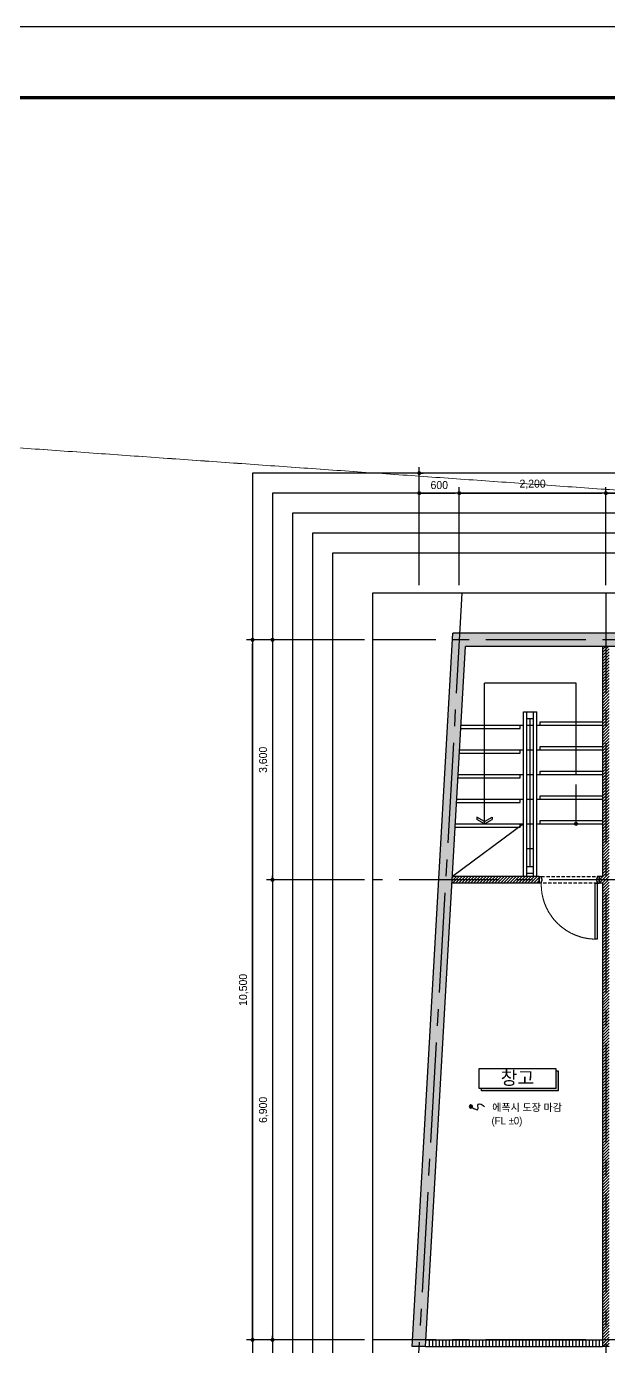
# Model space of a CAD drawing. Header units: millimetres. Extents: x -224448 to 1592092, y -164641 to 319001.
# Drawn here: x -18490 to -9757, y 85562 to 105362 of the extents above; entities that cross this region are included whole.
import ezdxf
from ezdxf.enums import TextEntityAlignment as Align

# ---------------------------------------------------------------- set-up
doc = ezdxf.new("R2010")
doc.units = ezdxf.units.MM
for name, pattern in [('CEN', [62, 60, -1, 0, -1]), ('CENTER2', [1.125, 0.75, -0.125, 0.125, -0.125]), ('HIDDEN', [9.525, 6.35, -3.175])]:
    doc.linetypes.add(name, pattern=pattern)
doc.layers.get('Defpoints').update_dxf_attribs({"color": 35})
for name, color, linetype in [('ARREA', 1, 'Continuous'), ('CORE', 7, 'Continuous'), ('DIM', 3, 'Continuous'), ('I-SYM', 4, 'Continuous'), ('I-TEXT', 7, 'Continuous'), ('I_CON', 2, 'Continuous'), ('I_DOOR', 4, 'Continuous'), ('I_FORMAT', 7, 'Continuous'), ('I_FUR', 6, 'Continuous'), ('I_HAT', 8, 'Continuous'), ('I_TXT', 7, 'Continuous'), ('I_WALL', 3, 'Continuous')]:
    doc.layers.add(name, color=color, linetype=linetype)
doc.layers.add('I_CEN', color=1, linetype='CEN', lineweight=13)
doc.styles.add('HY울릉도', font='')
doc.styles.add('IABU-글꼴스타일', font='')
doc.styles.add('NTOP', font='Dotum.ttf')
doc.styles.get('HY울릉도').set_extended_font_data('HY울릉도L')
doc.styles.get('IABU-글꼴스타일').set_extended_font_data('HY울릉도L')
doc.dimstyles.new('IABC-100 (SUB)', dxfattribs={"dimscale": 60, "dimtxt": 2, "dimasz": 1, "dimexe": 1.5, "dimexo": 2, "dimgap": 1, "dimtad": 1, "dimdec": 0, "dimdsep": 46, "dimlunit": 6, "dimtxsty": 'IABU-글꼴스타일', "dimblk": '1234_Dot', "dimcen": 1, "dimclrd": 4, "dimclre": 4, "dimclrt": 7, "dimadec": 0, "dimazin": 0, "dimtfac": 1, "dimtdec": 0, "dimtix": 1, "dimtmove": 2, "dimatfit": 3, "dimldrblk": '1234_Dot', "dimfxl": 2, "dimtolj": 1, "dimtzin": 0, "dimarcsym": 0})

# ---------------------------------------------------------------- blocks, each defined once
blk = doc.blocks.new('klsdfa')
at = {"layer": 'I_CEN'}
blk.add_arc((2937606, -1355168), 820, 90.7053, 181.3042, dxfattribs=at)
at = {"layer": 'I_DOOR'}
for points in [[(2937596, -1354347), (2937596, -1355187), (2937626, -1355187), (2937626, -1354347)], [(2936756, -1355187), (2936756, -1355287), (2936786, -1355287), (2936786, -1355257), (2936796, -1355257), (2936796, -1355217), (2936786, -1355217), (2936786, -1355187), (2936756, -1355187)], [(2937656, -1355187), (2937656, -1355287), (2937626, -1355287), (2937626, -1355257), (2937616, -1355257), (2937616, -1355217), (2937626, -1355217), (2937626, -1355187), (2937656, -1355187)]]:
    blk.add_lwpolyline(points, close=True, dxfattribs=at)
at = {"layer": 'I_FUR', "color": 8, "linetype": 'HIDDEN', "ltscale": 8}
for p, q in [((2937626, -1355187), (2936786, -1355187)), ((2936786, -1355287), (2937626, -1355287))]:
    blk.add_line(p, q, dxfattribs=at)
blk = doc.blocks.new('마감지시')
at = {"layer": 'I-SYM'}
blk.add_hatch(color=256, dxfattribs=at).paths.add_polyline_path([(100285, -105169, 1), (100395, -105169, 1)])
blk.add_circle((100340, -105169), 55.1, dxfattribs=at)
blk.add_open_spline([(100340, -105169), (100472, -105076), (100636, -104989), (100521, -105343), (100750, -105224), (100793, -105160)], degree=3, knots=[104.407257, 104.407257, 104.407257, 104.407257, 483.492448, 667.725925, 958.402292, 958.402292, 958.402292, 958.402292], dxfattribs=at)
blk = doc.blocks.new('FR1')
at = {"layer": 'Defpoints'}
blk.add_lwpolyline([(89059, 47504), (131059, 47504), (131059, 17804), (89059, 17804)], close=True, dxfattribs=at)
at = {"layer": 'I_FORMAT', "const_width": 50.2}
blk.add_lwpolyline([(126044, 18873), (90159, 18873), (90159, 46435), (126044, 46435)], dxfattribs=at)
blk = doc.blocks.new('1234_Dot')
at = {"color": 0, "linetype": 'ByBlock', "lineweight": -2}
blk.add_line((-0.5, 0), (-1, 0), dxfattribs=at)
at = {"color": 0, "linetype": 'ByBlock', "const_width": 0.5}
blk.add_lwpolyline([(-0.25, 0, 1), (0.25, 0, 1)], format="xyb", close=True, dxfattribs=at)
blk = doc.blocks.new('*D235')
at = {"layer": 'Defpoints', "color": 0, "ltscale": 50, "transparency": 16777216}
for p in [(-9797, 98362), (-11997, 96862), (-9797, 96862)]:
    blk.add_point(p, dxfattribs=at)
at = {"layer": 'DIM', "color": 4, "lineweight": -2, "ltscale": 50, "transparency": 16777216}
for p, q in [((-11997, 96982), (-11997, 98452)), ((-9797, 96982), (-9797, 98452)), ((-11937, 98362), (-9857, 98362))]:
    blk.add_line(p, q, dxfattribs=at)
at = {"layer": 'DIM', "color": 4, "lineweight": -2, "ltscale": 50, "transparency": 16777216, "xscale": 60, "yscale": 60, "zscale": 60, "rotation": 180}
blk.add_blockref('1234_Dot', (-11997, 98362), dxfattribs=at)
at = {"layer": 'DIM', "color": 4, "lineweight": -2, "ltscale": 50, "transparency": 16777216, "xscale": 60, "yscale": 60, "zscale": 60}
blk.add_blockref('1234_Dot', (-9797, 98362), dxfattribs=at)
at = {"layer": 'DIM', "color": 7, "ltscale": 50, "transparency": 16777216, "insert": (-10897, 98493), "char_height": 120, "attachment_point": 5, "style": 'IABU-글꼴스타일'}
blk.add_mtext('\\A1;2,200', dxfattribs=at)
blk = doc.blocks.new('*D236')
at = {"layer": 'Defpoints', "color": 0, "ltscale": 50, "transparency": 16777216}
for p in [(-11997, 98362), (-12597, 96862), (-11997, 96862)]:
    blk.add_point(p, dxfattribs=at)
at = {"layer": 'DIM', "color": 4, "lineweight": -2, "ltscale": 50, "transparency": 16777216}
for p, q in [((-12597, 96982), (-12597, 98452)), ((-11997, 96982), (-11997, 98452)), ((-12537, 98362), (-12057, 98362))]:
    blk.add_line(p, q, dxfattribs=at)
at = {"layer": 'DIM', "color": 4, "lineweight": -2, "ltscale": 50, "transparency": 16777216, "xscale": 60, "yscale": 60, "zscale": 60, "rotation": 180}
blk.add_blockref('1234_Dot', (-12597, 98362), dxfattribs=at)
at = {"layer": 'DIM', "color": 4, "lineweight": -2, "ltscale": 50, "transparency": 16777216, "xscale": 60, "yscale": 60, "zscale": 60}
blk.add_blockref('1234_Dot', (-11997, 98362), dxfattribs=at)
at = {"layer": 'DIM', "color": 7, "ltscale": 50, "transparency": 16777216, "insert": (-12297, 98482), "char_height": 120, "attachment_point": 5, "style": 'IABU-글꼴스타일'}
blk.add_mtext('\\A1;600', dxfattribs=at)
blk = doc.blocks.new('*D237')
at = {"layer": 'Defpoints', "color": 0, "ltscale": 50, "transparency": 16777216}
for p in [(-4797, 98362), (-9797, 96862), (-4797, 96862)]:
    blk.add_point(p, dxfattribs=at)
at = {"layer": 'DIM', "color": 4, "lineweight": -2, "ltscale": 50, "transparency": 16777216}
for p, q in [((-9797, 96982), (-9797, 98452)), ((-4797, 96982), (-4797, 98452)), ((-9737, 98362), (-4857, 98362))]:
    blk.add_line(p, q, dxfattribs=at)
at = {"layer": 'DIM', "color": 4, "lineweight": -2, "ltscale": 50, "transparency": 16777216, "xscale": 60, "yscale": 60, "zscale": 60, "rotation": 180}
blk.add_blockref('1234_Dot', (-9797, 98362), dxfattribs=at)
at = {"layer": 'DIM', "color": 4, "lineweight": -2, "ltscale": 50, "transparency": 16777216, "xscale": 60, "yscale": 60, "zscale": 60}
blk.add_blockref('1234_Dot', (-4797, 98362), dxfattribs=at)
at = {"layer": 'DIM', "color": 7, "ltscale": 50, "transparency": 16777216, "insert": (-7297, 98493), "char_height": 120, "attachment_point": 5, "style": 'IABU-글꼴스타일'}
blk.add_mtext('\\A1;5,000', dxfattribs=at)
blk = doc.blocks.new('*D239')
at = {"layer": 'Defpoints', "color": 0, "ltscale": 50, "transparency": 16777216}
for p in [(-12597, 98662), (-12597, 96862), (2703, 96862)]:
    blk.add_point(p, dxfattribs=at)
at = {"layer": 'DIM', "color": 4, "lineweight": -2, "ltscale": 50, "transparency": 16777216}
for p, q in [((-12597, 96982), (-12597, 98752)), ((2643, 98662), (-12537, 98662)), ((2703, 96982), (2703, 98752))]:
    blk.add_line(p, q, dxfattribs=at)
at = {"layer": 'DIM', "color": 4, "lineweight": -2, "ltscale": 50, "transparency": 16777216, "xscale": 60, "yscale": 60, "zscale": 60, "rotation": 180}
blk.add_blockref('1234_Dot', (-12597, 98662), dxfattribs=at)
at = {"layer": 'DIM', "color": 4, "lineweight": -2, "ltscale": 50, "transparency": 16777216, "xscale": 60, "yscale": 60, "zscale": 60}
blk.add_blockref('1234_Dot', (2703, 98662), dxfattribs=at)
at = {"layer": 'DIM', "color": 7, "ltscale": 50, "transparency": 16777216, "insert": (-4947, 98793), "char_height": 120, "attachment_point": 5, "style": 'IABU-글꼴스타일'}
blk.add_mtext('\\A1;15,300', dxfattribs=at)
blk = doc.blocks.new('*D245')
at = {"layer": 'Defpoints', "color": 0, "ltscale": 50, "transparency": 16777216}
for p in [(-13298, 96162), (-14798, 92562), (-13298, 92562)]:
    blk.add_point(p, dxfattribs=at)
at = {"layer": 'DIM', "color": 4, "lineweight": -2, "ltscale": 50, "transparency": 16777216}
for p, q in [((-13418, 96162), (-14888, 96162)), ((-14798, 96102), (-14798, 92622)), ((-13418, 92562), (-14888, 92562))]:
    blk.add_line(p, q, dxfattribs=at)
at = {"layer": 'DIM', "color": 4, "lineweight": -2, "ltscale": 50, "transparency": 16777216, "xscale": 60, "yscale": 60, "zscale": 60}
for p, rotation in [((-14798, 96162), 90), ((-14798, 92562), 270)]:
    blk.add_blockref('1234_Dot', p, dxfattribs=dict(at, rotation=rotation))
at = {"layer": 'DIM', "color": 7, "ltscale": 50, "transparency": 16777216, "insert": (-14930, 94362), "char_height": 120, "attachment_point": 5, "rotation": 90, "style": 'IABU-글꼴스타일'}
blk.add_mtext('\\A1;3,600', dxfattribs=at)
blk = doc.blocks.new('*D246')
at = {"layer": 'Defpoints', "color": 0, "ltscale": 50, "transparency": 16777216}
for p in [(-13298, 92562), (-14798, 85662), (-13298, 85662)]:
    blk.add_point(p, dxfattribs=at)
at = {"layer": 'DIM', "color": 4, "lineweight": -2, "ltscale": 50, "transparency": 16777216}
for p, q in [((-13418, 92562), (-14888, 92562)), ((-14798, 92502), (-14798, 85722)), ((-13418, 85662), (-14888, 85662))]:
    blk.add_line(p, q, dxfattribs=at)
at = {"layer": 'DIM', "color": 4, "lineweight": -2, "ltscale": 50, "transparency": 16777216, "xscale": 60, "yscale": 60, "zscale": 60}
for p, rotation in [((-14798, 92562), 90), ((-14798, 85662), 270)]:
    blk.add_blockref('1234_Dot', p, dxfattribs=dict(at, rotation=rotation))
at = {"layer": 'DIM', "color": 7, "ltscale": 50, "transparency": 16777216, "insert": (-14930, 89112), "char_height": 120, "attachment_point": 5, "rotation": 90, "style": 'IABU-글꼴스타일'}
blk.add_mtext('\\A1;6,900', dxfattribs=at)
blk = doc.blocks.new('*D247')
at = {"layer": 'Defpoints', "color": 0, "ltscale": 50, "transparency": 16777216}
for p in [(-15098, 96162), (-13298, 96162), (-13298, 85662)]:
    blk.add_point(p, dxfattribs=at)
at = {"layer": 'DIM', "color": 4, "lineweight": -2, "ltscale": 50, "transparency": 16777216}
for p, q in [((-13418, 96162), (-15188, 96162)), ((-15098, 85722), (-15098, 96102)), ((-13418, 85662), (-15188, 85662))]:
    blk.add_line(p, q, dxfattribs=at)
at = {"layer": 'DIM', "color": 4, "lineweight": -2, "ltscale": 50, "transparency": 16777216, "xscale": 60, "yscale": 60, "zscale": 60}
for p, rotation in [((-15098, 96162), 90), ((-15098, 85662), 270)]:
    blk.add_blockref('1234_Dot', p, dxfattribs=dict(at, rotation=rotation))
at = {"layer": 'DIM', "color": 7, "ltscale": 50, "transparency": 16777216, "insert": (-15230, 90912), "char_height": 120, "attachment_point": 5, "rotation": 90, "style": 'IABU-글꼴스타일'}
blk.add_mtext('\\A1;10,500', dxfattribs=at)

msp = doc.modelspace()

# ---------------------------------------------------------------- hatches: boundary and pattern name
at = {"layer": 'I_HAT'}
h = msp.add_hatch(color=256, dxfattribs=at)
h.dxf.hatch_style = 1
h.paths.add_polyline_path([(-8046.945, 96261.633), (-12091.394, 96261.633), (-12702.822, 85561.633), (-12502.496, 85561.633), (-11902.496, 96061.633), (-8046.945, 96061.633)])
h.paths.add_polyline_path([(-1821.945, 96261.633), (-6544.461, 96261.633), (-6544.461, 96161.713), (-6546.945, 96161.713), (-6546.945, 96061.633), (-1821.945, 96061.633)])
h = msp.add_hatch(dxfattribs=at)
h.set_pattern_fill('ANSI31', color=256, scale=10)
h.set_pattern_definition([(45, (-20650, 42020), (-22.45064, 22.45064), [])])
h.paths.add_polyline_path([(2603.055, 92611.633), (3.055, 92611.633), (3.055, 92511.633), (53.055, 92511.633), (53.055, 92211.633), (153.055, 92211.633), (153.055, 92511.633), (2603.055, 92511.633)])
h.paths.add_polyline_path([(1653.055, 91011.633), (153.055, 91011.633), (153.055, 91311.633), (53.055, 91311.633), (53.055, 86261.633), (153.055, 86261.633), (153.055, 90911.633), (1653.055, 90911.633)])
h.paths.add_polyline_path([(2603.055, 91011.633), (2553.055, 91011.633), (2553.055, 90911.633), (2603.055, 90911.633)])
h.paths.add_polyline_path([(-896.945, 92611.633), (-4746.945, 92611.633), (-4746.945, 96061.633), (-4846.945, 96061.633), (-4846.945, 92311.633), (-4746.945, 92311.633), (-4746.945, 92511.633), (-896.945, 92511.633)])
h.paths.add_polyline_path([(-4746.945, 91411.633), (-4846.945, 91411.633), (-4846.945, 85561.633), (-4746.945, 85561.633)])
h.paths.add_polyline_path([(-9746.945, 96061.633), (-9846.945, 96061.633), (-9846.945, 92611.633), (-9896.945, 92611.633), (-9896.945, 92511.633), (-9846.945, 92511.633), (-9846.945, 85561.633), (-9746.945, 85561.633)])
h.paths.add_polyline_path([(-10796.945, 92611.633), (-12099.639, 92611.633), (-12105.353, 92511.633), (-10796.945, 92511.633)])
at = {"layer": 'I_TXT'}
h = msp.add_hatch(color=256, dxfattribs=at)
h.dxf.hatch_style = 1
h.paths.add_polyline_path([(-10515.677, 89697.098), (-10549.427, 89697.098), (-10549.427, 89430.849), (-11665.56, 89430.849), (-11665.56, 89397.099), (-10515.677, 89397.099)])

# ---------------------------------------------------------------- linework, layer by layer
at = {"layer": 'ARREA', "color": 1, "linetype": 'CENTER2', "ltscale": 2000}
for p, q in [((-11956.945, 96861.633), (-12636.945, 84961.633)), ((-9796.945, 96861.633), (-9796.945, 84961.633)), ((3403.055, 96161.633), (-13298.087, 96161.633)), ((-9146.945, 92561.633), (-13298.087, 92561.633)), ((3403.055, 85661.633), (-13298.087, 85661.633))]:
    msp.add_line(p, q, dxfattribs=at)
at = {"layer": 'CORE', "color": 1}
for p, q in [((-11619.445, 93402.264), (-11619.445, 95512.264)), ((-10244.445, 95512.264), (-11619.445, 95512.264)), ((-10244.445, 94142.264), (-10244.445, 95512.264)), ((-11081.945, 94832.264), (-11081.945, 94882.264)), ((-10781.945, 94932.264), (-9846.945, 94932.264)), ((-10781.945, 94882.264), (-10781.945, 94932.264)), ((-9846.945, 94932.264), (-9846.945, 94882.264)), ((-11972.746, 94832.264), (-11081.945, 94832.264)), ((-11993.889, 94462.264), (-11081.945, 94462.264)), ((-11081.945, 94462.264), (-11081.945, 94512.264)), ((-10781.945, 94562.264), (-9846.945, 94562.264)), ((-10781.945, 94512.264), (-10781.945, 94562.264)), ((-9846.945, 94562.264), (-9846.945, 94512.264)), ((-12015.032, 94092.264), (-11081.945, 94092.264)), ((-11081.945, 94092.264), (-11081.945, 94142.264)), ((-10781.945, 94192.264), (-9846.945, 94192.264)), ((-10781.945, 94142.264), (-10781.945, 94192.264)), ((-9846.945, 94192.264), (-9846.945, 94142.264)), ((-10244.445, 93402.264), (-10244.445, 93989.694)), ((-12036.174, 93722.264), (-11081.945, 93722.264)), ((-11081.945, 93722.264), (-11081.945, 93772.264)), ((-10781.945, 93822.264), (-9846.945, 93822.264)), ((-10781.945, 93772.264), (-10781.945, 93822.264)), ((-9846.945, 93822.264), (-9846.945, 93772.264)), ((-12057.317, 93352.264), (-11081.945, 93352.264)), ((-11081.945, 93352.264), (-11081.945, 93402.264)), ((-10781.945, 93452.264), (-9846.945, 93452.264)), ((-10781.945, 93402.264), (-10781.945, 93452.264)), ((-9846.945, 93452.264), (-9846.945, 93402.264))]:
    msp.add_line(p, q, dxfattribs=at)
at = {"layer": 'CORE'}
for p, q in [((-11031.945, 92611.633), (-11031.945, 95082.264)), ((-11031.945, 95082.264), (-10831.945, 95082.264)), ((-10981.945, 92611.633), (-10981.945, 95082.264)), ((-10981.945, 95082.264), (-10881.945, 95082.264)), ((-10881.945, 92611.633), (-10881.945, 95082.264)), ((-10831.945, 92611.633), (-10831.945, 95082.264)), ((-11969.889, 94882.264), (-11031.945, 94882.264)), ((-10981.945, 94982.264), (-10881.945, 94982.264)), ((-10981.945, 94882.264), (-10881.945, 94882.264)), ((-10931.945, 92761.633), (-10931.945, 94982.264)), ((-10831.945, 94882.264), (-9846.945, 94882.264)), ((-11991.032, 94512.264), (-11031.945, 94512.264)), ((-10981.945, 94512.264), (-10881.945, 94512.264)), ((-10831.945, 94512.264), (-9846.945, 94512.264)), ((-12012.174, 94142.264), (-11031.945, 94142.264)), ((-10981.945, 94142.264), (-10881.945, 94142.264)), ((-10831.945, 94142.264), (-9846.945, 94142.264)), ((-12033.317, 93772.264), (-11031.945, 93772.264)), ((-10981.945, 93772.264), (-10881.945, 93772.264)), ((-10831.945, 93772.264), (-9846.945, 93772.264)), ((-11619.445, 93436.905), (-11733.722, 93502.883)), ((-11733.722, 93502.883), (-11733.722, 93468.242)), ((-11619.445, 93402.264), (-11733.722, 93468.242)), ((-11619.445, 93436.905), (-11505.168, 93502.883)), ((-11619.445, 93402.264), (-11505.168, 93468.242)), ((-11505.168, 93502.883), (-11505.168, 93468.242)), ((-12054.46, 93402.264), (-11031.945, 93402.264)), ((-10981.945, 93402.264), (-10881.945, 93402.264)), ((-10831.945, 93402.264), (-9846.945, 93402.264)), ((-10981.945, 93032.264), (-10881.945, 93032.264)), ((-10981.945, 92761.633), (-10881.945, 92761.633)), ((-10981.945, 92661.633), (-10881.945, 92661.633))]:
    msp.add_line(p, q, dxfattribs=at)
msp.add_circle((-10244.445, 93402.264), 23.235, dxfattribs=at)
at = {"layer": 'Defpoints'}
for points in [[(5203.055, 98661.633), (-15098.087, 98661.633), (-15098.087, 83161.633), (5203.055, 83161.633)], [(4903.055, 98361.633), (-14798.087, 98361.633), (-14798.087, 83461.633), (4903.055, 83461.633)], [(4603.055, 98061.633), (-14498.087, 98061.633), (-14498.087, 83761.633), (4603.055, 83761.633)], [(4303.055, 97761.633), (-14198.087, 97761.633), (-14198.087, 84061.633), (4303.055, 84061.633)], [(4003.055, 97461.633), (-13898.087, 97461.633), (-13898.087, 84361.633), (4003.055, 84361.633)], [(3403.055, 96861.633), (-13298.087, 96861.633), (-13298.087, 84961.633), (3403.055, 84961.633)]]:
    msp.add_lwpolyline(points, close=True, dxfattribs=at)
at = {"layer": 'I_CEN'}
msp.add_line((-107990, 105361.633), (312010, 75661.633), dxfattribs=at)
at = {"layer": 'I_CON'}
for p, q in [((-12702.822, 85561.633), (-12091.394, 96261.633)), ((-8046.945, 96261.633), (-12091.394, 96261.633)), ((-12502.496, 85561.633), (-11902.496, 96061.633)), ((-8046.945, 96061.633), (-11902.496, 96061.633)), ((-12502.496, 85561.633), (-12702.822, 85561.633))]:
    msp.add_line(p, q, dxfattribs=at)
at = {"layer": 'I_HAT'}
for p, q in [((-11031.945, 93402.264), (-12099.639, 92611.633)), ((-12502.496, 85661.633), (-9846.945, 85661.633)), ((-12502.496, 85561.633), (-9846.945, 85561.633)), ((-12447.516, 85661.633), (-12447.516, 85561.633)), ((-12397.516, 85661.633), (-12397.516, 85561.633)), ((-12347.516, 85661.633), (-12347.516, 85561.633)), ((-12297.516, 85661.633), (-12297.516, 85561.633)), ((-12247.516, 85661.633), (-12247.516, 85561.633)), ((-12197.516, 85661.633), (-12197.516, 85561.633)), ((-12147.516, 85661.633), (-12147.516, 85561.633)), ((-12097.516, 85661.633), (-12097.516, 85561.633)), ((-12047.516, 85661.633), (-12047.516, 85561.633)), ((-11997.516, 85661.633), (-11997.516, 85561.633)), ((-11947.516, 85661.633), (-11947.516, 85561.633)), ((-11897.516, 85661.633), (-11897.516, 85561.633)), ((-11847.516, 85661.633), (-11847.516, 85561.633)), ((-11797.516, 85661.633), (-11797.516, 85561.633)), ((-11747.516, 85661.633), (-11747.516, 85561.633)), ((-11697.516, 85661.633), (-11697.516, 85561.633)), ((-11647.516, 85661.633), (-11647.516, 85561.633)), ((-11597.516, 85661.633), (-11597.516, 85561.633)), ((-11547.516, 85661.633), (-11547.516, 85561.633)), ((-11497.516, 85661.633), (-11497.516, 85561.633)), ((-11447.516, 85661.633), (-11447.516, 85561.633)), ((-11397.516, 85661.633), (-11397.516, 85561.633)), ((-11347.516, 85661.633), (-11347.516, 85561.633)), ((-11297.516, 85661.633), (-11297.516, 85561.633)), ((-11247.516, 85661.633), (-11247.516, 85561.633)), ((-11197.516, 85661.633), (-11197.516, 85561.633)), ((-11147.516, 85661.633), (-11147.516, 85561.633)), ((-11097.516, 85661.633), (-11097.516, 85561.633)), ((-11047.516, 85661.633), (-11047.516, 85561.633)), ((-10997.516, 85661.633), (-10997.516, 85561.633)), ((-10946.945, 85661.633), (-10946.945, 85561.633)), ((-10896.945, 85661.633), (-10896.945, 85561.633)), ((-10846.945, 85661.633), (-10846.945, 85561.633)), ((-10796.945, 85661.633), (-10796.945, 85561.633)), ((-10746.945, 85661.633), (-10746.945, 85561.633)), ((-10696.945, 85661.633), (-10696.945, 85561.633)), ((-10646.945, 85661.633), (-10646.945, 85561.633)), ((-10596.945, 85661.633), (-10596.945, 85561.633)), ((-10546.945, 85661.633), (-10546.945, 85561.633)), ((-10496.945, 85661.633), (-10496.945, 85561.633)), ((-10446.945, 85661.633), (-10446.945, 85561.633)), ((-10396.945, 85661.633), (-10396.945, 85561.633)), ((-10346.945, 85661.633), (-10346.945, 85561.633)), ((-10296.945, 85661.633), (-10296.945, 85561.633)), ((-10246.945, 85661.633), (-10246.945, 85561.633)), ((-10196.945, 85661.633), (-10196.945, 85561.633)), ((-10146.945, 85661.633), (-10146.945, 85561.633)), ((-10096.945, 85661.633), (-10096.945, 85561.633)), ((-10046.945, 85661.633), (-10046.945, 85561.633)), ((-9996.945, 85661.633), (-9996.945, 85561.633)), ((-9946.945, 85661.633), (-9946.945, 85561.633)), ((-9896.945, 85661.633), (-9896.945, 85561.633))]:
    msp.add_line(p, q, dxfattribs=at)
at = {"layer": 'I_TXT', "color": 142}
msp.add_lwpolyline([(-11699.31, 89730.848), (-10549.427, 89730.848), (-10549.427, 89430.849), (-11699.31, 89430.849)], close=True, dxfattribs=at)
msp.add_lwpolyline([(-10549.427, 89697.098), (-10515.677, 89697.098), (-10515.677, 89397.099), (-11665.56, 89397.099), (-11665.56, 89430.849)], dxfattribs=at)
at = {"layer": 'I_WALL'}
for p, q in [((-9846.945, 96061.633), (-9846.945, 92611.633)), ((-10796.945, 92511.633), (-12105.353, 92511.633)), ((-10796.945, 92611.633), (-12099.639, 92611.633)), ((-10796.945, 92611.633), (-10796.945, 92511.633)), ((-9846.945, 92611.633), (-9896.945, 92611.633)), ((-9896.945, 92611.633), (-9896.945, 92511.633)), ((-9846.945, 92511.633), (-9896.945, 92511.633)), ((-9846.945, 92511.633), (-9846.945, 85561.633)), ((-9746.945, 85561.633), (-9846.945, 85561.633))]:
    msp.add_line(p, q, dxfattribs=at)

# ---------------------------------------------------------------- block references
at = {"layer": 'I-SYM', "color": 9, "linetype": 'Continuous', "ltscale": 0.5, "xscale": -0.4499995898310166, "yscale": 0.4499995898310166, "zscale": 0.4499995897611674, "rotation": 180}
msp.add_blockref('마감지시', (-56975.877, 41834.888), dxfattribs=at)
at = {"layer": 'I_DOOR', "color": 3, "xscale": -1, "rotation": 180}
msp.add_blockref('klsdfa', (-2947553.104, -1262675.007), dxfattribs=at)
at = {"layer": 'I_HAT'}
msp.add_blockref('FR1', (-113048.58, 57857.947), dxfattribs=at)

# ---------------------------------------------------------------- texts
at = {"layer": 'I-TEXT', "style": 'NTOP'}
for s, p in [('에폭시 도장 마감', (-10979.927, 89148.403)), ('(FL %%P0)', (-11282.072, 88950.403))]:
    msp.add_text(s, height=109.9999, dxfattribs=at).set_placement(p, align=Align.MIDDLE_CENTER)
at = {"layer": 'I_TXT', "color": 142, "insert": (-11124.368, 89580.849), "char_height": 200, "width": 1149.88274, "attachment_point": 5, "style": 'HY울릉도'}
msp.add_mtext('{\\fPretendard Variable Medium|b0|i0|c129|p2;창고}', dxfattribs=at)

# ---------------------------------------------------------------- dimensions: what is measured, and where the dimension line sits
at = {"layer": 'DIM', "ltscale": 50}
for base, p1, p2, picture, middle in [((-12596.945, 98661.633), (2703.055, 96861.633), (-12596.945, 96861.633), '*D239', (-4946.945, 98793.062)), ((-11996.945, 98361.633), (-12596.945, 96861.633), (-11996.945, 96861.633), '*D236', (-12296.945, 98481.633)), ((-9796.945, 98361.633), (-11996.945, 96861.633), (-9796.945, 96861.633), '*D235', (-10896.945, 98493.062)), ((-4796.945, 98361.633), (-9796.945, 96861.633), (-4796.945, 96861.633), '*D237', (-7296.945, 98493.062))]:
    dim = msp.add_linear_dim(base=base, p1=p1, p2=p2, dimstyle='IABC-100 (SUB)', dxfattribs=at)
    dim.commit()
    dim.dimension.update_dxf_attribs({"geometry": picture, "text_midpoint": middle})
for base, p1, p2, picture, middle in [((-15098.087, 96161.633), (-13298.087, 85661.633), (-13298.087, 96161.633), '*D247', (-15229.515, 90911.633)), ((-14798.087, 92561.633), (-13298.087, 96161.633), (-13298.087, 92561.633), '*D245', (-14929.515, 94361.633)), ((-14798.087, 85661.633), (-13298.087, 92561.633), (-13298.087, 85661.633), '*D246', (-14929.515, 89111.633))]:
    dim = msp.add_linear_dim(base=base, p1=p1, p2=p2, angle=90, dimstyle='IABC-100 (SUB)', dxfattribs=at)
    dim.commit()
    dim.dimension.update_dxf_attribs({"geometry": picture, "text_midpoint": middle})

doc.saveas('drawing.dxf')
